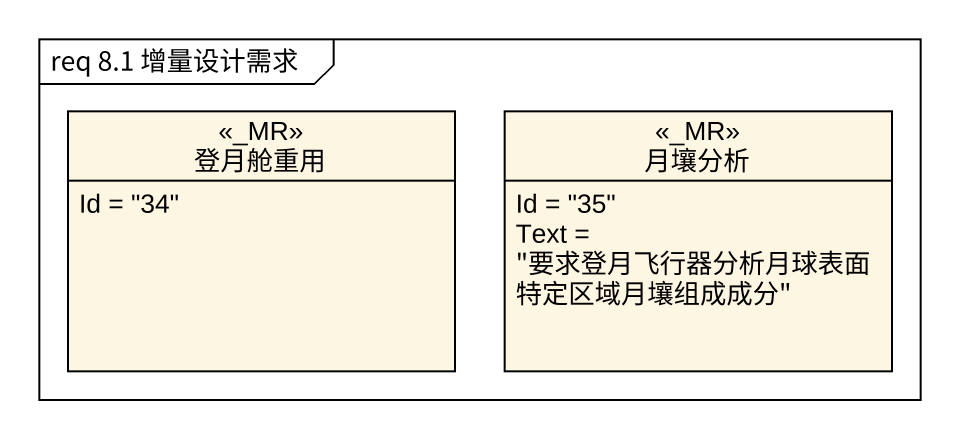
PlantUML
@startuml
mainframe req 8.1 增量设计需求
hide circle
hide empty members
class 登月舱重用 <<_MR>> {
  Id = "34"
}
class 月壤分析 <<_MR>> {
  Id = "35"
  Text = "要求登月飞行器分析月球表面特定区域月壤组成成分"
}
@enduml
